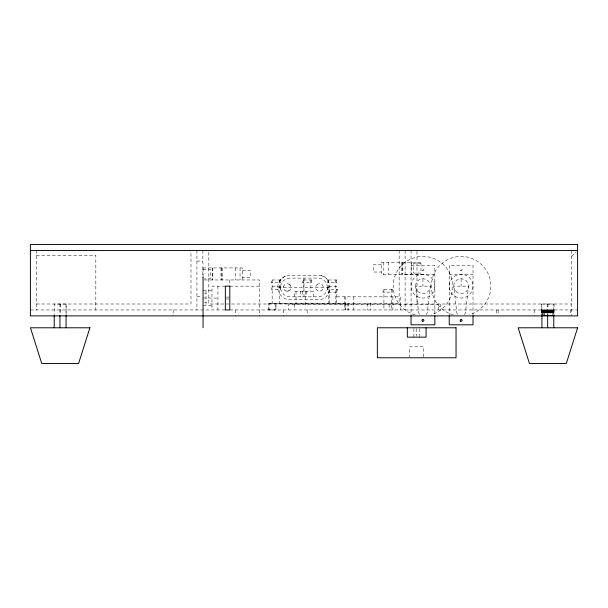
<?xml version="1.0" encoding="UTF-8"?>
<svg xmlns="http://www.w3.org/2000/svg" width="608" height="608" viewBox="0 0 608 608"><rect width="100%" height="100%" fill="white"/><g stroke="black" fill="none" stroke-linecap="round" stroke-linejoin="round"><path stroke-width="0.46" stroke-dasharray="3.04 2.28" d="M277.742 287.47C277.704 281.018 283.29 275.302 289.758 275.295L318.227 275.295C333.67 274.862 333.67 300.078 318.227 299.645L289.758 299.645C283.29 299.63 277.704 293.915 277.742 287.47L330.243 287.47M283.389 287.47L283.518 286.497M571.634 256.416L576.262 251.796M289.005 290.715L287.136 291.217L285.258 290.715M269.815 309.928L268.873 309.951L269.108 303.384L400.383 303.392M343.307 303.415L344.288 303.392L344.288 296.833M36.351 255.231L95.821 255.231L95.821 309.951M196.931 261.068L202.882 261.068M420.972 262.367L381.429 262.367L381.429 274.406L420.972 274.406M381.429 264.746L373.342 264.746L373.342 272.027L381.429 272.027M411.054 265.339L434.842 265.339L434.842 315.894M202.882 267.93L242.425 267.93L242.425 279.969M202.882 269.253L210.277 269.253L210.277 278.89L204.273 278.89M242.425 270.309L250.511 270.309L250.511 277.59L242.425 277.59M405.103 274.261L434.842 274.261M449.228 274.261L473.016 274.261M204.273 279.969L259.555 279.969L259.555 315.894M225.355 286.155L211.972 286.155L211.972 309.951M229.816 286.155L259.555 286.155M203.057 290.616L211.972 290.616M328.366 292.152L337.729 292.152L337.729 289.34L327.408 289.34L327.408 286.535L336.779 286.535L336.794 304.327M204.539 293.588L206.028 293.588M196.931 296.757L202.031 296.757M336.794 296.833L400.383 296.833L400.383 309.951M226.252 297.099L229.816 297.099M203.057 298.049L217.922 298.049M226.252 299.007L229.816 299.007M204.539 302.51L206.028 302.51M268.934 309.943L268.865 303.392L272.384 303.392M268.865 303.468L344.288 303.468M36.351 304L190.988 304L190.988 250.473M405.103 304L571.634 304M203.057 305.49L211.972 305.49M30.4 309.951L225.355 309.951M229.816 309.951L577.585 309.951M272.376 309.943L268.873 309.936M274.071 309.943L275.895 309.951L275.895 303.384L275.895 309.951L274.079 309.928M289.78 284.818L289.005 284.225A3.747 3.747 0 0 0 283.404 287.143A3.747 3.747 0 0 0 288.412 290.989A3.747 3.747 0 0 0 289.78 284.818L290.381 285.593M571.634 250.473L571.634 315.894M570.236 309.951L570.236 314.967M554.032 304L554.017 315.894M553.941 309.951L553.911 315.894M553.85 315.894L553.789 304.061L541.903 304.061L541.872 315.894M553.554 309.951L553.554 315.894M553.47 309.951L553.47 315.894M553.257 309.951L553.257 315.894M553.219 309.951L553.174 315.894M552.771 309.951L552.771 315.894M552.649 309.951L552.649 315.894M552.292 309.951L552.246 315.894L552.224 309.951M551.661 309.951L551.661 315.894M551.502 309.951L551.502 315.894M551.03 309.951L550.977 315.894M550.939 309.951L550.894 315.894M550.286 309.951L550.286 315.894M550.096 309.951L550.096 315.894M549.45 309.951L549.45 315.894M549.351 309.951L549.396 315.894M548.75 309.951L548.75 315.894M548.545 309.951L548.545 315.894M548.036 304.061L547.952 315.894M547.846 315.894L547.8 309.951L547.74 315.894M547.664 304.061L547.664 314.503M547.147 309.951L547.147 315.894M546.942 309.951L546.942 315.894M546.349 309.951L546.296 315.894M546.25 309.951L546.144 315.894M545.596 309.951L545.596 315.894M545.406 309.951L545.406 315.894M544.844 315.894L544.753 309.951L544.662 315.894M544.198 309.951L544.198 315.894M544.031 309.951L544.031 315.894M543.544 309.951L543.514 315.894L543.476 309.951M543.043 309.951L543.043 315.894M542.921 309.951L542.921 315.894M542.222 309.951L542.222 315.894M542.146 309.951L542.146 315.894M541.781 309.951L541.751 315.894M541.66 304L541.66 315.894M534.174 309.951L534.174 315.894M498.112 309.951L498.112 314.967M496.706 309.951L496.706 315.043M473.016 315.894L473.016 265.339L449.228 265.339L449.228 315.894M461.122 278.722L461.122 286.155M440.792 304L440.792 309.951M438.414 309.951L438.414 304.327L288.542 304.327L288.542 309.951M423.73 356.85L423.73 346.811L409.686 346.811L409.686 356.85M422.948 278.722L422.948 286.155M419.52 328.73L419.52 337.159M416.997 251.408L416.997 304M416.708 328.73L416.708 336.224M413.896 328.73L413.896 337.159M411.646 262.367L411.646 274.406M411.054 250.473L411.054 315.894M405.103 250.473L405.103 309.951M402.846 262.367L402.846 274.406M402.245 262.367L402.245 274.406M401.417 262.367L401.417 274.406M399.152 250.473L399.152 304L208.833 304L208.833 250.473M392.89 296.833L392.89 309.951M391.415 289.34L391.415 309.951M389.143 304.327L389.143 309.951M388.565 262.367L388.565 274.406M383.922 289.34L383.922 309.951M383.808 262.367L383.808 274.406M370.432 303.392L370.432 309.951M367.62 303.392L367.62 309.951M353.256 296.833L353.256 309.951M348.05 303.392L348.05 309.951L348.034 304.327M345.762 296.833L345.762 309.951M345.245 303.392L345.245 309.951M344.288 304.327L344.288 309.951M335.836 279.976L335.836 303.468M329.3 289.34L329.3 304.327M328.343 279.976L328.343 303.468M313.356 296.833L313.356 291.217L294.629 291.217L294.629 296.833M310.863 279.976L310.863 291.217M307.139 309.951L307.139 315.043M306.804 291.217L306.804 296.833M305.398 291.217L305.398 304.327M303.992 278.099L303.992 296.833M303.369 279.976L303.369 291.217M302.7 291.217L302.7 296.833M300.717 291.217L300.717 296.833M296.028 291.217L296.028 304.327M294.629 304.327L294.629 309.951M283.351 309.951L283.351 315.894M279.642 279.976L279.642 303.468M272.148 279.976L272.148 303.468M240.046 267.93L240.046 279.969M235.767 309.951L235.767 315.894M235.281 267.93L235.281 279.969M229.816 279.969L229.816 284.658M222.437 267.93L222.437 279.969M221.608 267.93L221.608 279.969M221.008 267.93L221.008 279.969M217.922 286.155L217.922 309.951M212.8 267.93L212.8 279.969M212.207 267.93L212.207 279.969M206.028 290.875L206.028 305.231M203.057 268.31L203.057 277.028M202.882 250.473L202.882 278.016M196.931 250.473L196.931 309.951M173.143 309.951L173.143 315.894M66.082 314.503L66.082 304.061L54.196 304.061L54.196 314.503M66.067 304.061L66.067 314.503M60.329 304.061L60.329 314.503M59.949 304.061L59.949 314.503M36.351 250.473L36.351 309.951M426.102 314.587A4.461 4.461 0 0 0 427.409 311.433L430.38 286.155L415.515 286.155L418.486 311.433A4.461 4.461 0 0 0 419.794 314.587M415.249 314.883A29.739 29.739 0 0 1 398.422 269.336A29.739 29.739 0 0 1 446.971 268.637A29.739 29.739 0 0 1 431.467 314.648M464.276 314.587A4.461 4.461 0 0 0 465.584 311.433L468.563 286.155L453.69 286.155L456.661 311.433A4.461 4.461 0 0 0 457.968 314.587M453.431 314.883A29.739 29.739 0 0 1 436.605 269.336A29.739 29.739 0 0 1 485.154 268.637A29.739 29.739 0 0 1 469.65 314.648M279.376 281.367A12.198 12.198 0 0 1 286.786 275.682M321.199 275.682A12.198 12.198 0 0 1 328.609 281.367M327.408 287.47C327.438 292.478 323.053 296.864 318.045 296.833L289.94 296.833C284.932 296.864 280.546 292.478 280.577 287.47A9.363 9.363 0 0 1 289.94 278.099L318.045 278.099A9.363 9.363 0 0 1 327.408 287.47M317.574 284.225L316.798 284.818A3.747 3.747 0 0 0 317.574 290.715L319.451 291.217L321.32 290.715A3.747 3.747 0 0 0 323.068 286.497L322.688 285.593A3.747 3.747 0 0 0 317.574 284.225M420.972 263.446L413.577 263.446L413.577 273.083L420.972 273.083L420.972 263.446M280.577 279.976L271.214 279.976L271.214 282.788L280.577 282.788L280.577 279.976M311.798 279.976L302.434 279.976L302.434 282.788L311.798 282.788L311.798 279.976M336.779 279.976L327.408 279.976L327.408 282.788L336.779 282.788L336.779 279.976M280.577 286.535L271.214 286.535L271.214 289.34L280.577 289.34L280.577 286.535M392.35 289.34L382.987 289.34L382.987 292.152L392.35 292.152L392.35 289.34M542.473 315.894L542.488 309.951L542.442 315.894M416.997 296.461A11.894 11.894 0 0 0 434.842 286.155A11.894 11.894 0 0 0 416.997 275.857A11.894 11.894 0 0 0 416.997 296.461M417.688 291.414A7.433 7.433 0 0 0 430.13 288.078A7.433 7.433 0 0 0 421.025 278.973A7.433 7.433 0 0 0 417.688 291.414M422.469 270.628A0.95 0.95 0 0 0 423.898 269.8A0.95 0.95 0 0 0 422.469 268.979A0.95 0.95 0 0 0 422.469 270.628M455.179 296.461A11.894 11.894 0 0 0 473.016 286.155A11.894 11.894 0 0 0 455.179 275.857A11.894 11.894 0 0 0 455.179 296.461M455.871 291.414A7.433 7.433 0 0 0 468.304 288.078A7.433 7.433 0 0 0 459.2 278.973A7.433 7.433 0 0 0 455.871 291.414M460.651 270.628A0.95 0.95 0 0 0 462.08 269.8A0.95 0.95 0 0 0 460.651 268.979A0.95 0.95 0 0 0 460.651 270.628"/><path stroke-width="0.91" d="M30.4 250.473L577.585 250.473M553.774 315.453L553.774 327.788M547.664 315.453L547.664 327.788M541.918 315.453L541.918 327.788M473.016 315.894L473.016 324.816L449.228 324.816L449.228 315.894M434.842 315.894L434.842 324.816L411.054 324.816L411.054 315.894M426.071 327.788L426.071 337.159L407.337 337.159L407.337 327.788M203.057 277.028L203.057 327.788M66.067 315.453L66.067 327.788M59.949 315.453L59.949 327.788M54.211 315.453L54.211 327.788M89.893 327.788L78.599 363.478L41.739 363.478L30.446 327.788L89.893 327.788M577.6 327.788L566.306 363.478L529.446 363.478L518.153 327.788L577.6 327.788M577.585 244.522L30.4 244.522L30.4 315.894L577.585 315.894L577.585 244.522M229.816 286.155L225.355 286.155L225.355 309.951L229.816 309.951L229.816 286.155M456.046 327.788L377.37 327.788L377.37 357.762L456.046 357.762L456.046 327.788M422.469 321.184A0.95 0.95 0 0 0 423.898 320.355A0.95 0.95 0 0 0 422.469 319.534A0.95 0.95 0 0 0 422.469 321.184M460.651 321.184A0.95 0.95 0 0 0 462.08 320.355A0.95 0.95 0 0 0 460.651 319.534A0.95 0.95 0 0 0 460.651 321.184"/></g></svg>
